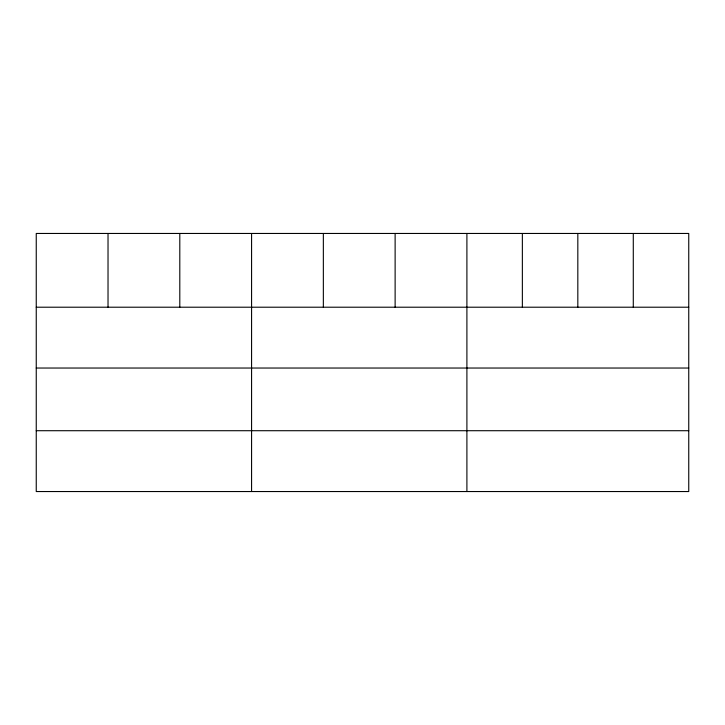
<?xml version="1.0" encoding="UTF-8"?>
<svg xmlns="http://www.w3.org/2000/svg" width="725" height="725" viewBox="0 0 725 725"><rect width="100%" height="100%" fill="white"/><g stroke="black" fill="none" stroke-linecap="round" stroke-linejoin="round"><path stroke-width="1.09" d="M688.75 368.037L688.75 233.459L36.25 233.459L36.25 491.541L688.75 491.541L688.75 368.037L36.25 368.037M36.25 307.21L688.75 307.21M36.25 430.713L688.75 430.713M633.287 233.459L633.287 307.21M577.825 233.459L577.825 307.21M522.362 233.459L522.362 307.21M466.9 233.459L466.9 491.541M395.125 233.459L395.125 307.21M323.35 233.459L323.35 307.21M251.575 233.459L251.575 491.541M179.8 233.459L179.8 307.21M108.025 233.459L108.025 307.21"/></g></svg>
